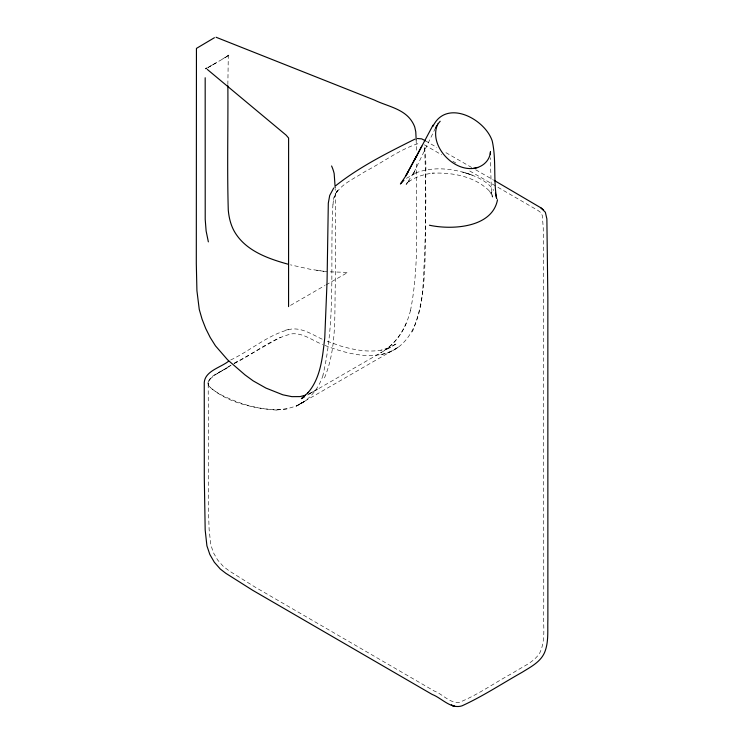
<?xml version="1.0" encoding="UTF-8"?>
<svg xmlns="http://www.w3.org/2000/svg" width="744" height="744" viewBox="0 0 744 744"><rect width="100%" height="100%" fill="white"/><g stroke="black" fill="none" stroke-linecap="round" stroke-linejoin="round"><path stroke-width="0.56" stroke-dasharray="3.72 2.79" d="M227.859 84.574L228.296 55.428L221.284 59.799M332.931 204.275C329.834 261.116 336.13 319.157 322.989 374.995M333.079 204.312C333.275 186.474 353.102 179.732 365.425 171.306C383.69 162.006 400.635 148.558 420.416 142.932M276.675 410.111C253.1 408.056 226.52 402.904 208.832 385.987C205.595 374.706 224.381 371.656 230.324 365.657M207.976 383.253L208.19 381.886M469.752 170.999L537.875 210.394L540.758 212.542L542.33 215.565L543.241 228.166L543.659 267.143L543.752 606.955C542.478 622.068 546.58 638.668 539.809 652.897C533.699 662.653 522.083 666.773 512.932 672.948C494.797 682.629 477.843 694.97 458.704 702.596C449.404 702.913 442.373 693.994 434.05 690.906L254.894 586.988L229.264 570.927L223.219 566.305L217.601 559.944L213.472 552.783L210.775 544.72L209.129 529.495L208.692 516.81L208.199 383.086L209.045 380.361L211.873 377.292M410.456 310.564L410.53 310.341C420.211 261.302 415.394 210.915 416.463 161.253M333.34 199.578C334.958 192.566 340.241 187.33 336.046 192.798L337.637 190.538M410.53 310.341C406.28 327.555 396.45 344.221 380.491 352.833M228.854 55.056L224.911 57.762M324.458 377.924C337.283 347.578 334.196 313.587 335.404 281.399C335.339 250.551 335.553 219.703 335.2 188.855M412.288 331.889C429.809 290.021 423.68 242.851 425.912 198.546C424.796 180.885 427.521 162.545 424.006 145.173M323.119 375.004C318.832 388.48 309.42 400.328 296.298 406.038L398.979 346.834L390.433 351.652L381.04 354.609L370.717 355.744C354.469 355.437 338.632 350.917 323.64 344.918M435.445 128.08L412.799 174.803L414.901 170.832L406.075 184.456L409.786 180.597L406.615 183.229C414.203 177.193 423.699 174.226 433.213 173.064L432.348 173.185C452.678 172.255 475.583 176.477 490.156 191.766L489.338 190.901L492.379 195.942L491.189 192.305L492.323 197.141L491.189 184.661L490.333 157.737M210.022 379.022L214.588 375.292M228.222 55.698L224.623 57.865M406.438 178.318L416.714 172.599L415.561 173.017C433.966 165.912 454.519 168.674 472.635 175.277L462.796 172.05C474.263 175.556 486.79 180.141 493.784 190.483M231.142 365.127L214.402 375.367L230.259 365.704M290.504 305.393L325.035 285.464M304.873 401.183L296.391 405.973L287.063 408.819L276.768 410M230.659 359.984C251.007 350.424 268.937 333.814 291.322 329.071C303.664 327.704 313.996 335.925 324.812 340.334M233.997 363.472L238.796 360.691M213.165 64.542L224.39 58.069M326.021 284.887L347.876 272.388L329.49 271.83M234.128 363.463C253.481 354.284 270.584 338.827 291.722 333.851C303.143 332.68 312.545 340.659 322.645 344.528M234.183 363.425L280.414 337.255M307.644 394.98L396.905 343.449L388.712 348.09L390.758 347.178L380.844 350.294M213.361 64.365L207.827 67.555M207.65 67.723L217.592 62.003M208.032 67.481L210.227 66.235M308.834 394.05L319.111 388.284M309.69 393.567L315.577 390.293M380.937 354.618C413.115 348.685 421.913 312.21 423.076 284.31C425.633 238.592 426.935 192.612 424.424 146.884M285.64 330.187L288.449 329.508M381.607 350.052C367.685 352.628 353.549 349.754 340.157 345.858L325.798 340.715M287.063 408.819C263.664 412.102 240.005 404.373 219.294 393.92C215.249 390.981 209.092 388.61 208.199 383.086M323.231 271.216L327.407 271.625M316.572 270.323L323.454 271.244L309.82 269.188L290.458 264.836M475.714 169.79L493.16 179.797M471.724 167.512L443.573 151.302M452.845 161.271L455.858 163.01M425.419 140.802L436.868 147.424M424.368 144.81L441.704 154.836M207.976 383.179L208.218 384.527M416.175 139.984L416.389 152.064M406.243 323.24A123.895 83.226 50.2 0 1 385.318 349.689M304.808 401.23L296.391 405.973L304.808 401.23"/><path stroke-width="1.12" d="M227.859 85.718C228.166 127.178 227.05 168.693 228.278 210.133C228.929 217.406 230.631 224.669 234.165 231.096C245.213 250.728 267.97 258.642 288.421 264.306M205.177 77.748L205.214 219.406L206.125 231.003L208.357 241.874M490.315 154.231L490.473 151.702C489.84 161.104 482.047 167.502 473.017 168.497L477.713 167.484M497.504 199.727C492.277 227.943 451.794 230.082 429.418 225.218M432.924 126.406C446.205 98.506 484.8 118.696 492.212 140.904C496.434 159.737 493.244 179.592 496.666 198.648L495.411 193.189M421.774 146.177L414.417 160.109L433.008 125.169M435.445 128.08L436.868 125.42M408.307 171.362L405.88 175.854L416.705 155.766L405.452 176.412L400.421 183.982L403.908 180.318M437.798 124.127C428.386 143.769 451.32 170.72 473.156 168.47M333.731 188L329.704 195.467L328.309 203.149L327.062 281.418L324.756 337.925C322.487 356.86 320.934 377.757 307.904 392.851L308.49 392.293L301.376 398.672L304.631 396.719M288.57 306.621L288.607 138.031L286.105 135.129L207.278 69.406M437.556 124.36L440.188 121.263M335.879 185.582C359.798 166.628 387.624 152.771 414.827 139.175M228.715 361.11C220.559 367.824 203.345 371.163 204.256 384.536L204.302 477.936L205.177 529.988L206.916 545.845L209.836 554.457L214.319 562.213L220.317 569.058L225.813 573.299L252.644 590.262L432.199 694.459C441.778 698.067 450.883 709.423 461.996 705.842C482.865 696.291 502.135 683.55 522.111 672.297C530.463 667.052 540.311 662.188 544.515 652.665C548.895 642.258 547.482 630.596 547.872 619.603L547.844 297.312L546.877 218.922L545.361 212.254L540.749 207.743L494.165 180.383M214.421 37.721L196.444 48.397L196.304 263.516L196.918 290.662L199.262 309.448L202.061 319.148L205.744 328.56L210.227 337.506L215.472 345.848L227.608 359.817L245.036 374.92L253.211 380.891L265.98 388.098L282.897 394.822L291.871 396.645L300.009 396.599L305.338 395.259M205.735 68.671L206.386 68.411M206.107 68.42L206.758 68.169M417.393 138.514L421.699 138.868L425.419 140.802M216.03 37.237L374.437 100.077C387.178 106.346 404.104 108.633 412.148 121.774A20.627 13.783 50.2 0 1 414.752 127.066L415.775 131.79L416.175 139.984M543.622 209.994L540.749 207.743M331.592 165.968L332.373 167.837A20.72 9.681 68.2 0 1 334.168 173.594L335.181 187.814M452.854 705.675L451.329 705.061L454.724 706.428L452.854 705.675"/></g></svg>
